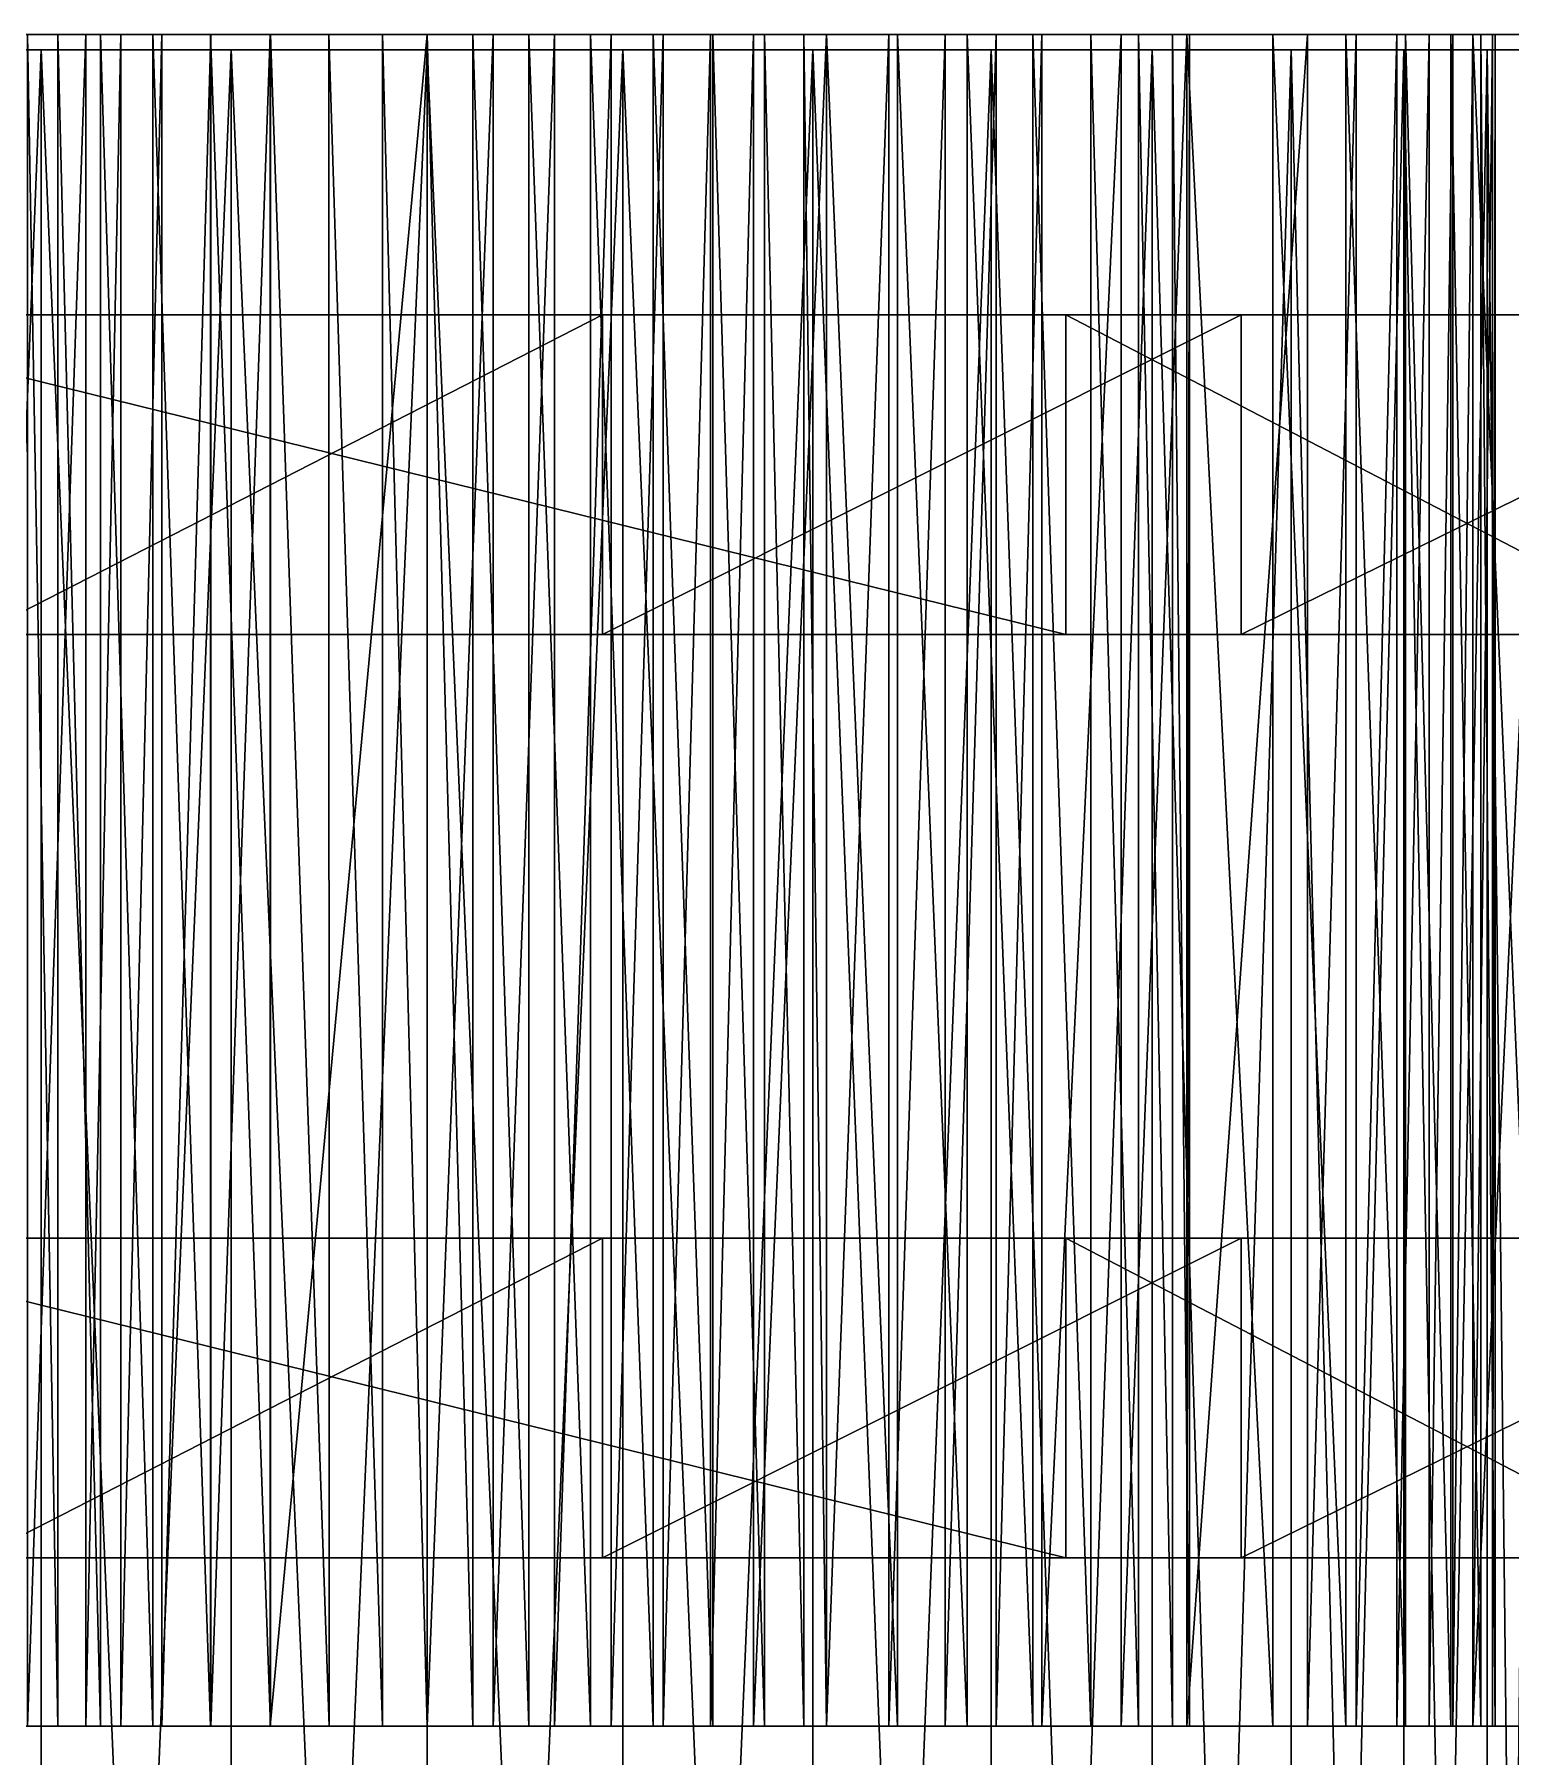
# Model space of a CAD drawing. Header units: metres. Extents: x -1.48 to 1.48, y -3.04 to 2.
# Drawn here: x -1.2044 to -0.8118, y 1.5181 to 1.9761 of the extents above; entities that cross this region are included whole.
import ezdxf

# ---------------------------------------------------------------- set-up
doc = ezdxf.new("R2010")
doc.units = ezdxf.units.M

msp = doc.modelspace()

# ---------------------------------------------------------------- linework, layer by layer
at = {"layer": 'Cylinder 3'}
for points in [[(-1.4, 1.972, -0.281), (-1.1, 1.972, -0.281), (-1.39544, 1.972, -0.22891)], [(-1.4, 1.972, -0.281), (-1.1, 1.972, -0.281), (-1.1, 1.972, -0.281)], [(-1.39544, 1.972, -0.33309), (-1.1, 1.972, -0.281), (-1.4, 1.972, -0.281)], [(-1.39544, 1.972, -0.22891), (-1.1, 1.972, -0.281), (-1.38191, 1.972, -0.17839)], [(-1.39544, 1.972, -0.22891), (-1.1, 1.972, -0.281), (-1.1, 1.972, -0.281)], [(-1.39544, 1.972, -0.33309), (-1.1, 1.972, -0.281), (-1.1, 1.972, -0.281)], [(-1.38191, 1.972, -0.38361), (-1.1, 1.972, -0.281), (-1.39544, 1.972, -0.33309)], [(-1.38191, 1.972, -0.17839), (-1.1, 1.972, -0.281), (-1.35981, 1.972, -0.131)], [(-1.38191, 1.972, -0.17839), (-1.1, 1.972, -0.281), (-1.1, 1.972, -0.281)], [(-1.38191, 1.972, -0.38361), (-1.1, 1.972, -0.281), (-1.1, 1.972, -0.281)], [(-1.35981, 1.972, -0.431), (-1.1, 1.972, -0.281), (-1.38191, 1.972, -0.38361)], [(-1.35981, 1.972, -0.131), (-1.1, 1.972, -0.281), (-1.32981, 1.972, -0.08816)], [(-1.35981, 1.972, -0.131), (-1.1, 1.972, -0.281), (-1.1, 1.972, -0.281)], [(-1.35981, 1.972, -0.431), (-1.1, 1.972, -0.281), (-1.1, 1.972, -0.281)], [(-1.32981, 1.972, -0.47384), (-1.1, 1.972, -0.281), (-1.35981, 1.972, -0.431)], [(-1.32981, 1.972, -0.08816), (-1.1, 1.972, -0.281), (-1.29284, 1.972, -0.05119)], [(-1.32981, 1.972, -0.08816), (-1.1, 1.972, -0.281), (-1.1, 1.972, -0.281)], [(-1.32981, 1.972, -0.47384), (-1.1, 1.972, -0.281), (-1.1, 1.972, -0.281)], [(-1.29284, 1.972, -0.51081), (-1.1, 1.972, -0.281), (-1.32981, 1.972, -0.47384)], [(-1.29284, 1.972, -0.05119), (-1.1, 1.972, -0.281), (-1.25, 1.972, -0.02119)], [(-1.29284, 1.972, -0.05119), (-1.1, 1.972, -0.281), (-1.1, 1.972, -0.281)], [(-1.29284, 1.972, -0.51081), (-1.1, 1.972, -0.281), (-1.1, 1.972, -0.281)], [(-1.25, 1.972, -0.54081), (-1.1, 1.972, -0.281), (-1.29284, 1.972, -0.51081)], [(-1.25, 0.772, -0.02119), (-1.20261, 1.972, 0.00091), (-1.20261, 0.772, 0.00091)], [(-1.25, 0.772, -0.02119), (-1.25, 1.972, -0.02119), (-1.20261, 1.972, 0.00091)], [(-1.25, 1.972, -0.02119), (-1.20261, 1.972, 0.00091), (-1.20261, 1.972, 0.00091)], [(-1.25, 1.972, -0.02119), (-1.25, 1.972, -0.02119), (-1.20261, 1.972, 0.00091)], [(-1.25, 1.972, -0.02119), (-1.1, 1.972, -0.281), (-1.20261, 1.972, 0.00091)], [(-1.25, 1.972, -0.02119), (-1.1, 1.972, -0.281), (-1.1, 1.972, -0.281)], [(-1.25, 1.972, -0.54081), (-1.1, 1.972, -0.281), (-1.1, 1.972, -0.281)], [(-1.20261, 0.772, -0.56291), (-1.25, 1.972, -0.54081), (-1.25, 0.772, -0.54081)], [(-1.20261, 0.772, -0.56291), (-1.20261, 1.972, -0.56291), (-1.25, 1.972, -0.54081)], [(-1.20261, 1.972, -0.56291), (-1.25, 1.972, -0.54081), (-1.25, 1.972, -0.54081)], [(-1.20261, 1.972, -0.56291), (-1.20261, 1.972, -0.56291), (-1.25, 1.972, -0.54081)], [(-1.20261, 1.972, -0.56291), (-1.1, 1.972, -0.281), (-1.25, 1.972, -0.54081)], [(-1.20261, 0.772, 0.00091), (-1.1521, 1.972, 0.01444), (-1.15209, 0.772, 0.01444)], [(-1.20261, 0.772, 0.00091), (-1.20261, 1.972, 0.00091), (-1.1521, 1.972, 0.01444)], [(-1.20261, 1.972, 0.00091), (-1.1521, 1.972, 0.01444), (-1.1521, 1.972, 0.01444)], [(-1.20261, 1.972, 0.00091), (-1.20261, 1.972, 0.00091), (-1.1521, 1.972, 0.01444)], [(-1.20261, 1.972, 0.00091), (-1.1, 1.972, -0.281), (-1.1521, 1.972, 0.01444)], [(-1.20261, 1.972, 0.00091), (-1.1, 1.972, -0.281), (-1.1, 1.972, -0.281)], [(-1.20261, 1.972, -0.56291), (-1.1, 1.972, -0.281), (-1.1, 1.972, -0.281)], [(-1.15209, 0.772, -0.57644), (-1.20261, 1.972, -0.56291), (-1.20261, 0.772, -0.56291)], [(-1.15209, 0.772, -0.57644), (-1.1521, 1.972, -0.57644), (-1.20261, 1.972, -0.56291)], [(-1.1521, 1.972, -0.57644), (-1.20261, 1.972, -0.56291), (-1.20261, 1.972, -0.56291)], [(-1.1521, 1.972, -0.57644), (-1.1521, 1.972, -0.57644), (-1.20261, 1.972, -0.56291)], [(-1.1521, 1.972, -0.57644), (-1.1, 1.972, -0.281), (-1.20261, 1.972, -0.56291)], [(-1.15209, 0.772, 0.01444), (-1.1521, 1.972, 0.01444), (-1.1, 1.972, 0.019)], [(-1.1521, 1.972, 0.01444), (-1.1, 1.972, 0.019), (-1.1, 1.972, 0.019)], [(-1.1521, 1.972, 0.01444), (-1.1521, 1.972, 0.01444), (-1.1, 1.972, 0.019)], [(-1.1521, 1.972, 0.01444), (-1.1, 1.972, -0.281), (-1.1, 1.972, 0.019)], [(-1.1521, 1.972, 0.01444), (-1.1, 1.972, -0.281), (-1.1, 1.972, -0.281)], [(-1.1521, 1.972, -0.57644), (-1.1, 1.972, -0.281), (-1.1, 1.972, -0.281)], [(-1.1, 0.772, -0.581), (-1.1521, 1.972, -0.57644), (-1.15209, 0.772, -0.57644)], [(-1.1, 0.772, -0.581), (-1.1, 1.972, -0.581), (-1.1521, 1.972, -0.57644)], [(-1.1, 1.972, -0.581), (-1.1521, 1.972, -0.57644), (-1.1521, 1.972, -0.57644)], [(-1.1, 1.972, -0.581), (-1.1, 1.972, -0.581), (-1.1521, 1.972, -0.57644)], [(-1.1, 1.972, -0.581), (-1.1, 1.972, -0.281), (-1.1521, 1.972, -0.57644)], [(-1.15209, 0.772, 0.01444), (-1.1, 1.972, 0.019), (-1.1, 0.772, 0.019)], [(-1.1, 1.972, -0.581), (-1.1, 1.972, -0.281), (-1.1, 1.972, -0.281)], [(-1.04791, 0.772, -0.57644), (-1.1, 1.972, -0.581), (-1.1, 0.772, -0.581)], [(-1.04791, 0.772, -0.57644), (-1.04791, 1.972, -0.57644), (-1.1, 1.972, -0.581)], [(-1.04791, 1.972, -0.57644), (-1.1, 1.972, -0.581), (-1.1, 1.972, -0.581)], [(-1.04791, 1.972, -0.57644), (-1.04791, 1.972, -0.57644), (-1.1, 1.972, -0.581)], [(-1.04791, 1.972, -0.57644), (-1.1, 1.972, -0.281), (-1.1, 1.972, -0.581)], [(-1.04791, 1.972, -0.57644), (-1.1, 1.972, -0.281), (-1.1, 1.972, -0.281)], [(-0.9974, 1.972, -0.56291), (-1.1, 1.972, -0.281), (-1.04791, 1.972, -0.57644)], [(-0.9974, 1.972, -0.56291), (-1.1, 1.972, -0.281), (-1.1, 1.972, -0.281)], [(-0.95, 1.972, -0.54081), (-1.1, 1.972, -0.281), (-0.9974, 1.972, -0.56291)], [(-0.95, 1.972, -0.54081), (-1.1, 1.972, -0.281), (-1.1, 1.972, -0.281)], [(-0.90716, 1.972, -0.51081), (-1.1, 1.972, -0.281), (-0.95, 1.972, -0.54081)], [(-0.90716, 1.972, -0.51081), (-1.1, 1.972, -0.281), (-1.1, 1.972, -0.281)], [(-0.87019, 1.972, -0.47384), (-1.1, 1.972, -0.281), (-0.90716, 1.972, -0.51081)], [(-0.87019, 1.972, -0.47384), (-1.1, 1.972, -0.281), (-1.1, 1.972, -0.281)], [(-0.84019, 1.972, -0.431), (-1.1, 1.972, -0.281), (-0.87019, 1.972, -0.47384)], [(-0.84019, 1.972, -0.431), (-1.1, 1.972, -0.281), (-1.1, 1.972, -0.281)], [(-0.81809, 1.972, -0.38361), (-1.1, 1.972, -0.281), (-0.84019, 1.972, -0.431)], [(-0.81809, 1.972, -0.38361), (-1.1, 1.972, -0.281), (-1.1, 1.972, -0.281)], [(-0.80456, 1.972, -0.33309), (-1.1, 1.972, -0.281), (-0.81809, 1.972, -0.38361)], [(-0.80456, 1.972, -0.33309), (-1.1, 1.972, -0.281), (-1.1, 1.972, -0.281)], [(-0.8, 1.972, -0.281), (-1.1, 1.972, -0.281), (-0.80456, 1.972, -0.33309)], [(-0.8, 1.972, -0.281), (-1.1, 1.972, -0.281), (-1.1, 1.972, -0.281)], [(-0.80456, 1.972, -0.22891), (-1.1, 1.972, -0.281), (-0.8, 1.972, -0.281)], [(-0.80456, 1.972, -0.22891), (-1.1, 1.972, -0.281), (-1.1, 1.972, -0.281)], [(-0.81809, 1.972, -0.17839), (-1.1, 1.972, -0.281), (-0.80456, 1.972, -0.22891)], [(-0.81809, 1.972, -0.17839), (-1.1, 1.972, -0.281), (-1.1, 1.972, -0.281)], [(-0.84019, 1.972, -0.131), (-1.1, 1.972, -0.281), (-0.81809, 1.972, -0.17839)], [(-0.84019, 1.972, -0.131), (-1.1, 1.972, -0.281), (-1.1, 1.972, -0.281)], [(-0.87019, 1.972, -0.08816), (-1.1, 1.972, -0.281), (-0.84019, 1.972, -0.131)], [(-0.87019, 1.972, -0.08816), (-1.1, 1.972, -0.281), (-1.1, 1.972, -0.281)], [(-0.90717, 1.972, -0.05119), (-1.1, 1.972, -0.281), (-0.87019, 1.972, -0.08816)], [(-0.90717, 1.972, -0.05119), (-1.1, 1.972, -0.281), (-1.1, 1.972, -0.281)], [(-0.95, 1.972, -0.02119), (-1.1, 1.972, -0.281), (-0.90717, 1.972, -0.05119)], [(-0.95, 1.972, -0.02119), (-1.1, 1.972, -0.281), (-1.1, 1.972, -0.281)], [(-0.9974, 1.972, 0.00091), (-1.1, 1.972, -0.281), (-0.95, 1.972, -0.02119)], [(-0.9974, 1.972, 0.00091), (-1.1, 1.972, -0.281), (-1.1, 1.972, -0.281)], [(-1.04791, 1.972, 0.01444), (-1.1, 1.972, -0.281), (-0.9974, 1.972, 0.00091)], [(-1.04791, 1.972, 0.01444), (-1.1, 1.972, -0.281), (-1.1, 1.972, -0.281)], [(-1.1, 0.772, 0.019), (-1.04791, 1.972, 0.01444), (-1.04791, 0.772, 0.01444)], [(-1.1, 0.772, 0.019), (-1.1, 1.972, 0.019), (-1.04791, 1.972, 0.01444)], [(-1.1, 1.972, 0.019), (-1.04791, 1.972, 0.01444), (-1.04791, 1.972, 0.01444)], [(-1.1, 1.972, 0.019), (-1.1, 1.972, 0.019), (-1.04791, 1.972, 0.01444)], [(-1.1, 1.972, 0.019), (-1.1, 1.972, -0.281), (-1.04791, 1.972, 0.01444)], [(-1.1, 1.972, 0.019), (-1.1, 1.972, -0.281), (-1.1, 1.972, -0.281)], [(-0.99739, 0.772, -0.56291), (-1.04791, 1.972, -0.57644), (-1.04791, 0.772, -0.57644)], [(-0.99739, 0.772, -0.56291), (-0.9974, 1.972, -0.56291), (-1.04791, 1.972, -0.57644)], [(-0.9974, 1.972, -0.56291), (-1.04791, 1.972, -0.57644), (-1.04791, 1.972, -0.57644)], [(-0.9974, 1.972, -0.56291), (-0.9974, 1.972, -0.56291), (-1.04791, 1.972, -0.57644)], [(-1.04791, 0.772, 0.01444), (-0.9974, 1.972, 0.00091), (-0.99739, 0.772, 0.00091)], [(-1.04791, 0.772, 0.01444), (-1.04791, 1.972, 0.01444), (-0.9974, 1.972, 0.00091)], [(-1.04791, 1.972, 0.01444), (-0.9974, 1.972, 0.00091), (-0.9974, 1.972, 0.00091)], [(-1.04791, 1.972, 0.01444), (-1.04791, 1.972, 0.01444), (-0.9974, 1.972, 0.00091)], [(-0.95, 0.772, -0.54081), (-0.9974, 1.972, -0.56291), (-0.99739, 0.772, -0.56291)], [(-0.95, 0.772, -0.54081), (-0.95, 1.972, -0.54081), (-0.9974, 1.972, -0.56291)], [(-0.95, 1.972, -0.54081), (-0.9974, 1.972, -0.56291), (-0.9974, 1.972, -0.56291)], [(-0.95, 1.972, -0.54081), (-0.95, 1.972, -0.54081), (-0.9974, 1.972, -0.56291)], [(-0.99739, 0.772, 0.00091), (-0.9974, 1.972, 0.00091), (-0.95, 1.972, -0.02119)], [(-0.9974, 1.972, 0.00091), (-0.95, 1.972, -0.02119), (-0.95, 1.972, -0.02119)], [(-0.9974, 1.972, 0.00091), (-0.9974, 1.972, 0.00091), (-0.95, 1.972, -0.02119)], [(-0.99739, 0.772, 0.00091), (-0.95, 1.972, -0.02119), (-0.95, 0.772, -0.02119)], [(-0.90716, 0.772, -0.51081), (-0.95, 1.972, -0.54081), (-0.95, 0.772, -0.54081)], [(-0.90716, 0.772, -0.51081), (-0.90716, 1.972, -0.51081), (-0.95, 1.972, -0.54081)], [(-0.90716, 1.972, -0.51081), (-0.95, 1.972, -0.54081), (-0.95, 1.972, -0.54081)], [(-0.90716, 1.972, -0.51081), (-0.90716, 1.972, -0.51081), (-0.95, 1.972, -0.54081)], [(-0.95, 0.772, -0.02119), (-0.90717, 1.972, -0.05119), (-0.90716, 0.772, -0.05119)], [(-0.95, 0.772, -0.02119), (-0.95, 1.972, -0.02119), (-0.90717, 1.972, -0.05119)], [(-0.95, 1.972, -0.02119), (-0.90717, 1.972, -0.05119), (-0.90717, 1.972, -0.05119)], [(-0.95, 1.972, -0.02119), (-0.95, 1.972, -0.02119), (-0.90717, 1.972, -0.05119)], [(-0.90716, 0.772, -0.05119), (-0.90717, 1.972, -0.05119), (-0.87019, 1.972, -0.08816)], [(-0.90717, 1.972, -0.05119), (-0.87019, 1.972, -0.08816), (-0.87019, 1.972, -0.08816)], [(-0.90717, 1.972, -0.05119), (-0.90717, 1.972, -0.05119), (-0.87019, 1.972, -0.08816)], [(-0.87019, 0.772, -0.47384), (-0.90716, 1.972, -0.51081), (-0.90716, 0.772, -0.51081)], [(-0.87019, 0.772, -0.47384), (-0.87019, 1.972, -0.47384), (-0.90716, 1.972, -0.51081)], [(-0.87019, 1.972, -0.47384), (-0.90716, 1.972, -0.51081), (-0.90716, 1.972, -0.51081)], [(-0.87019, 1.972, -0.47384), (-0.87019, 1.972, -0.47384), (-0.90716, 1.972, -0.51081)], [(-0.90716, 0.772, -0.05119), (-0.87019, 1.972, -0.08816), (-0.87019, 0.772, -0.08816)], [(-0.84019, 0.772, -0.431), (-0.87019, 1.972, -0.47384), (-0.87019, 0.772, -0.47384)], [(-0.84019, 0.772, -0.431), (-0.84019, 1.972, -0.431), (-0.87019, 1.972, -0.47384)], [(-0.84019, 1.972, -0.431), (-0.87019, 1.972, -0.47384), (-0.87019, 1.972, -0.47384)], [(-0.84019, 1.972, -0.431), (-0.84019, 1.972, -0.431), (-0.87019, 1.972, -0.47384)], [(-0.87019, 0.772, -0.08816), (-0.84019, 1.972, -0.131), (-0.84019, 0.772, -0.131)], [(-0.87019, 0.772, -0.08816), (-0.87019, 1.972, -0.08816), (-0.84019, 1.972, -0.131)], [(-0.87019, 1.972, -0.08816), (-0.84019, 1.972, -0.131), (-0.84019, 1.972, -0.131)], [(-0.87019, 1.972, -0.08816), (-0.87019, 1.972, -0.08816), (-0.84019, 1.972, -0.131)], [(-0.81809, 0.772, -0.38361), (-0.84019, 1.972, -0.431), (-0.84019, 0.772, -0.431)], [(-0.81809, 0.772, -0.38361), (-0.81809, 1.972, -0.38361), (-0.84019, 1.972, -0.431)], [(-0.81809, 1.972, -0.38361), (-0.84019, 1.972, -0.431), (-0.84019, 1.972, -0.431)], [(-0.81809, 1.972, -0.38361), (-0.81809, 1.972, -0.38361), (-0.84019, 1.972, -0.431)], [(-0.84019, 0.772, -0.131), (-0.81809, 1.972, -0.17839), (-0.81809, 0.772, -0.17839)], [(-0.84019, 0.772, -0.131), (-0.84019, 1.972, -0.131), (-0.81809, 1.972, -0.17839)], [(-0.84019, 1.972, -0.131), (-0.81809, 1.972, -0.17839), (-0.81809, 1.972, -0.17839)], [(-0.84019, 1.972, -0.131), (-0.84019, 1.972, -0.131), (-0.81809, 1.972, -0.17839)], [(-0.80456, 0.772, -0.33309), (-0.81809, 1.972, -0.38361), (-0.81809, 0.772, -0.38361)], [(-0.80456, 0.772, -0.33309), (-0.80456, 1.972, -0.33309), (-0.81809, 1.972, -0.38361)], [(-0.80456, 1.972, -0.33309), (-0.81809, 1.972, -0.38361), (-0.81809, 1.972, -0.38361)], [(-0.80456, 1.972, -0.33309), (-0.80456, 1.972, -0.33309), (-0.81809, 1.972, -0.38361)], [(-0.81809, 0.772, -0.17839), (-0.80456, 1.972, -0.22891), (-0.80456, 0.772, -0.22891)], [(-0.81809, 0.772, -0.17839), (-0.81809, 1.972, -0.17839), (-0.80456, 1.972, -0.22891)], [(-0.81809, 1.972, -0.17839), (-0.80456, 1.972, -0.22891), (-0.80456, 1.972, -0.22891)], [(-0.81809, 1.972, -0.17839), (-0.81809, 1.972, -0.17839), (-0.80456, 1.972, -0.22891)]]:
    msp.add_3dface(points, dxfattribs=at)
at = {"layer": 'Prism 11'}
for points in [[(-0.99378, 1.97614, -0.60793), (-0.99378, 1.97614, 0.04593), (-1.42693, 1.97614, -0.17478)], [(-1.20623, 1.97614, -0.60793), (-0.99378, 1.97614, -0.60793), (-1.42693, 1.97614, -0.17478)], [(-0.99378, 1.97614, 0.04593), (-1.20623, 1.97614, 0.04593), (-1.42693, 1.97614, -0.17478)], [(-1.20623, 1.52614, 0.04593), (-1.19071, 1.97614, 0.07958), (-1.19071, 1.52614, 0.07958)], [(-1.20623, 1.52614, 0.04593), (-1.20623, 1.97614, 0.04593), (-1.19071, 1.97614, 0.07958)], [(-1.19822, 1.52614, -0.62402), (-1.20623, 1.97614, -0.60793), (-1.20623, 1.52614, -0.60793)], [(-1.19822, 1.52614, -0.62402), (-1.19822, 1.97614, -0.62402), (-1.20623, 1.97614, -0.60793)], [(-1.1, 1.97614, -0.62475), (-0.99378, 1.97614, -0.60793), (-1.20623, 1.97614, -0.60793)], [(-1.20623, 1.97614, -0.60793), (-1.14161, 1.97614, -0.64889), (-1.1, 1.97614, -0.62475)], [(-1.15755, 1.97614, -0.64869), (-1.14161, 1.97614, -0.64889), (-1.20623, 1.97614, -0.60793)], [(-1.20623, 1.97614, -0.60793), (-1.17293, 1.97614, -0.64445), (-1.15755, 1.97614, -0.64869)], [(-1.20623, 1.97614, -0.60793), (-1.19822, 1.97614, -0.62402), (-1.17293, 1.97614, -0.64445)], [(-1.1417, 1.97614, 0.0913), (-1.20623, 1.97614, 0.04593), (-1.1, 1.97614, 0.06275)], [(-1.19071, 1.97614, 0.07958), (-1.20623, 1.97614, 0.04593), (-1.1417, 1.97614, 0.0913)], [(-1.20623, 1.97614, 0.04593), (-0.99378, 1.97614, 0.04593), (-1.1, 1.97614, 0.06275)], [(-1.18681, 1.52614, -0.63621), (-1.19822, 1.97614, -0.62402), (-1.19822, 1.52614, -0.62402)], [(-1.18681, 1.52614, -0.63621), (-1.18681, 1.97614, -0.63621), (-1.19822, 1.97614, -0.62402)], [(-1.19822, 1.97614, -0.62402), (-1.18681, 1.97614, -0.63621), (-1.17293, 1.97614, -0.64445)], [(-1.19071, 1.52614, 0.07958), (-1.18148, 1.97614, 0.09008), (-1.18148, 1.52614, 0.09008)], [(-1.19071, 1.52614, 0.07958), (-1.19071, 1.97614, 0.07958), (-1.18148, 1.97614, 0.09008)], [(-1.1417, 1.97614, 0.0913), (-1.15748, 1.97614, 0.09635), (-1.19071, 1.97614, 0.07958)], [(-1.15748, 1.97614, 0.09635), (-1.18148, 1.97614, 0.09008), (-1.19071, 1.97614, 0.07958)], [(-1.17293, 1.52614, -0.64445), (-1.18681, 1.97614, -0.63621), (-1.18681, 1.52614, -0.63621)], [(-1.17293, 1.52614, -0.64445), (-1.17293, 1.97614, -0.64445), (-1.18681, 1.97614, -0.63621)], [(-1.18148, 1.52614, 0.09008), (-1.17057, 1.97614, 0.0958), (-1.17057, 1.52614, 0.0958)], [(-1.18148, 1.52614, 0.09008), (-1.18148, 1.97614, 0.09008), (-1.17057, 1.97614, 0.0958)], [(-1.15748, 1.97614, 0.09635), (-1.17057, 1.97614, 0.0958), (-1.18148, 1.97614, 0.09008)], [(-1.15755, 1.52614, -0.64869), (-1.17293, 1.97614, -0.64445), (-1.17293, 1.52614, -0.64445)], [(-1.15755, 1.52614, -0.64869), (-1.15755, 1.97614, -0.64869), (-1.17293, 1.97614, -0.64445)], [(-1.17057, 1.52614, 0.0958), (-1.15748, 1.97614, 0.09635), (-1.15748, 1.52614, 0.09635)], [(-1.17057, 1.52614, 0.0958), (-1.17057, 1.97614, 0.0958), (-1.15748, 1.97614, 0.09635)], [(-1.14161, 1.52614, -0.64889), (-1.15755, 1.97614, -0.64869), (-1.15755, 1.52614, -0.64869)], [(-1.14161, 1.52614, -0.64889), (-1.14161, 1.97614, -0.64889), (-1.15755, 1.97614, -0.64869)], [(-1.15748, 1.52614, 0.09635), (-1.1417, 1.97614, 0.0913), (-1.1417, 1.52614, 0.0913)], [(-1.15748, 1.52614, 0.09635), (-1.15748, 1.97614, 0.09635), (-1.1417, 1.97614, 0.0913)], [(-1.1417, 1.52614, 0.0913), (-1.1, 1.97614, 0.06275), (-1.1, 1.52614, 0.06275)], [(-1.1417, 1.52614, 0.0913), (-1.1417, 1.97614, 0.0913), (-1.1, 1.97614, 0.06275)], [(-1.12607, 1.52614, -0.64499), (-1.14161, 1.97614, -0.64889), (-1.14161, 1.52614, -0.64889)], [(-1.12607, 1.52614, -0.64499), (-1.12608, 1.97614, -0.64499), (-1.14161, 1.97614, -0.64889)], [(-1.1, 1.97614, -0.62475), (-1.14161, 1.97614, -0.64889), (-1.12608, 1.97614, -0.64499)], [(-1.11189, 1.52614, -0.63696), (-1.12608, 1.97614, -0.64499), (-1.12607, 1.52614, -0.64499)], [(-1.11189, 1.52614, -0.63696), (-1.11189, 1.97614, -0.63696), (-1.12608, 1.97614, -0.64499)], [(-1.1, 1.97614, -0.62475), (-1.12608, 1.97614, -0.64499), (-1.11189, 1.97614, -0.63696)], [(-1.1, 1.52614, -0.62475), (-1.11189, 1.97614, -0.63696), (-1.11189, 1.52614, -0.63696)], [(-1.1, 1.52614, -0.62475), (-1.1, 1.97614, -0.62475), (-1.11189, 1.97614, -0.63696)], [(-1.08783, 1.52614, -0.63953), (-1.1, 1.97614, -0.62475), (-1.1, 1.52614, -0.62475)], [(-1.08783, 1.52614, -0.63953), (-1.08783, 1.97614, -0.63953), (-1.1, 1.97614, -0.62475)], [(-1.1, 1.52614, 0.06275), (-1.08242, 1.97614, 0.07981), (-1.08242, 1.52614, 0.07981)], [(-1.1, 1.52614, 0.06275), (-1.1, 1.97614, 0.06275), (-1.08242, 1.97614, 0.07981)], [(-1.1, 1.97614, -0.62475), (-1.05656, 1.97614, -0.65072), (-1.03985, 1.97614, -0.64869)], [(-1.05656, 1.97614, -0.65072), (-1.1, 1.97614, -0.62475), (-1.08783, 1.97614, -0.63953)], [(-1.02402, 1.97614, -0.64261), (-1.1, 1.97614, -0.62475), (-1.03985, 1.97614, -0.64869)], [(-0.99378, 1.97614, -0.60793), (-1.1, 1.97614, -0.62475), (-1.02402, 1.97614, -0.64261)], [(-1.08242, 1.97614, 0.07981), (-1.1, 1.97614, 0.06275), (-1.0132, 1.97614, 0.07518)], [(-1.0132, 1.97614, 0.07518), (-1.1, 1.97614, 0.06275), (-0.99378, 1.97614, 0.04593)], [(-1.07295, 1.52614, -0.64792), (-1.08783, 1.97614, -0.63953), (-1.08783, 1.52614, -0.63953)], [(-1.07295, 1.52614, -0.64792), (-1.07295, 1.97614, -0.64792), (-1.08783, 1.97614, -0.63953)], [(-1.07295, 1.97614, -0.64792), (-1.05656, 1.97614, -0.65072), (-1.08783, 1.97614, -0.63953)], [(-1.08242, 1.52614, 0.07981), (-1.06611, 1.97614, 0.08983), (-1.06611, 1.52614, 0.08983)], [(-1.08242, 1.52614, 0.07981), (-1.08242, 1.97614, 0.07981), (-1.06611, 1.97614, 0.08983)], [(-1.08242, 1.97614, 0.07981), (-1.0132, 1.97614, 0.07518), (-1.06611, 1.97614, 0.08983)], [(-1.05656, 1.52614, -0.65072), (-1.07295, 1.97614, -0.64792), (-1.07295, 1.52614, -0.64792)], [(-1.05656, 1.52614, -0.65072), (-1.05656, 1.97614, -0.65072), (-1.07295, 1.97614, -0.64792)], [(-1.06611, 1.52614, 0.08983), (-1.05106, 1.97614, 0.0936), (-1.05106, 1.52614, 0.0936)], [(-1.06611, 1.52614, 0.08983), (-1.06611, 1.97614, 0.08983), (-1.05106, 1.97614, 0.0936)], [(-1.02463, 1.97614, 0.0855), (-1.06611, 1.97614, 0.08983), (-1.0132, 1.97614, 0.07518)], [(-1.05106, 1.97614, 0.0936), (-1.06611, 1.97614, 0.08983), (-1.03724, 1.97614, 0.0919)], [(-1.02463, 1.97614, 0.0855), (-1.03724, 1.97614, 0.0919), (-1.06611, 1.97614, 0.08983)], [(-1.03985, 1.52614, -0.64869), (-1.05656, 1.97614, -0.65072), (-1.05656, 1.52614, -0.65072)], [(-1.03985, 1.52614, -0.64869), (-1.03985, 1.97614, -0.64869), (-1.05656, 1.97614, -0.65072)], [(-1.05106, 1.52614, 0.0936), (-1.03724, 1.97614, 0.0919), (-1.03724, 1.52614, 0.0919)], [(-1.05106, 1.52614, 0.0936), (-1.05106, 1.97614, 0.0936), (-1.03724, 1.97614, 0.0919)], [(-1.02402, 1.52614, -0.64261), (-1.03985, 1.97614, -0.64869), (-1.03985, 1.52614, -0.64869)], [(-1.02402, 1.52614, -0.64261), (-1.02402, 1.97614, -0.64261), (-1.03985, 1.97614, -0.64869)], [(-1.03724, 1.52614, 0.0919), (-1.02463, 1.97614, 0.0855), (-1.02463, 1.52614, 0.0855)], [(-1.03724, 1.52614, 0.0919), (-1.03724, 1.97614, 0.0919), (-1.02463, 1.97614, 0.0855)], [(-1.02463, 1.52614, 0.0855), (-1.0132, 1.97614, 0.07518), (-1.0132, 1.52614, 0.07518)], [(-1.02463, 1.52614, 0.0855), (-1.02463, 1.97614, 0.0855), (-1.0132, 1.97614, 0.07518)], [(-1.01027, 1.52614, -0.63328), (-1.02402, 1.97614, -0.64261), (-1.02402, 1.52614, -0.64261)], [(-1.01027, 1.52614, -0.63328), (-1.01027, 1.97614, -0.63328), (-1.02402, 1.97614, -0.64261)], [(-1.02402, 1.97614, -0.64261), (-1.01027, 1.97614, -0.63328), (-0.99378, 1.97614, -0.60793)], [(-1.0132, 1.52614, 0.07518), (-0.99378, 1.97614, 0.04593), (-0.99378, 1.52614, 0.04593)], [(-1.0132, 1.52614, 0.07518), (-1.0132, 1.97614, 0.07518), (-0.99378, 1.97614, 0.04593)], [(-0.99979, 1.52614, -0.62145), (-1.01027, 1.97614, -0.63328), (-1.01027, 1.52614, -0.63328)], [(-0.99979, 1.52614, -0.62145), (-0.99979, 1.97614, -0.62145), (-1.01027, 1.97614, -0.63328)], [(-1.01027, 1.97614, -0.63328), (-0.99979, 1.97614, -0.62145), (-0.99378, 1.97614, -0.60793)], [(-0.99378, 1.52614, -0.60793), (-0.99979, 1.97614, -0.62145), (-0.99979, 1.52614, -0.62145)], [(-0.99378, 1.52614, -0.60793), (-0.99378, 1.97614, -0.60793), (-0.99979, 1.97614, -0.62145)], [(-0.9749, 1.52614, -0.61634), (-0.99378, 1.97614, -0.60793), (-0.99378, 1.52614, -0.60793)], [(-0.9749, 1.52614, -0.61634), (-0.9749, 1.97614, -0.61634), (-0.99378, 1.97614, -0.60793)], [(-0.99378, 1.52614, 0.04593), (-0.97717, 1.97614, 0.05705), (-0.97717, 1.52614, 0.05705)], [(-0.99378, 1.52614, 0.04593), (-0.99378, 1.97614, 0.04593), (-0.97717, 1.97614, 0.05705)], [(-0.89795, 1.97614, -0.5591), (-0.99378, 1.97614, -0.60793), (-0.9749, 1.97614, -0.61634)], [(-0.75625, 1.97614, -0.281), (-0.99378, 1.97614, -0.60793), (-0.77308, 1.97614, -0.38722)], [(-0.99378, 1.97614, -0.60793), (-0.89795, 1.97614, -0.5591), (-0.77308, 1.97614, -0.38722)], [(-0.99378, 1.97614, 0.04593), (-0.75625, 1.97614, -0.281), (-0.77308, 1.97614, -0.17478)], [(-0.99378, 1.97614, 0.04593), (-0.89795, 1.97614, -0.0029), (-0.91544, 1.97614, 0.03479)], [(-0.97717, 1.97614, 0.05705), (-0.99378, 1.97614, 0.04593), (-0.91544, 1.97614, 0.03479)], [(-0.77308, 1.97614, -0.17478), (-0.89795, 1.97614, -0.0029), (-0.99378, 1.97614, 0.04593)], [(-0.75625, 1.97614, -0.281), (-0.99378, 1.97614, 0.04593), (-0.99378, 1.97614, -0.60793)], [(-0.97717, 1.52614, 0.05705), (-0.96219, 1.97614, 0.06244), (-0.96219, 1.52614, 0.06244)], [(-0.97717, 1.52614, 0.05705), (-0.97717, 1.97614, 0.05705), (-0.96219, 1.97614, 0.06244)], [(-0.96219, 1.97614, 0.06244), (-0.97717, 1.97614, 0.05705), (-0.93647, 1.97614, 0.05765)], [(-0.91544, 1.97614, 0.03479), (-0.93647, 1.97614, 0.05765), (-0.97717, 1.97614, 0.05705)], [(-0.95633, 1.52614, -0.61907), (-0.9749, 1.97614, -0.61634), (-0.9749, 1.52614, -0.61634)], [(-0.95633, 1.52614, -0.61907), (-0.95633, 1.97614, -0.61907), (-0.9749, 1.97614, -0.61634)], [(-0.9749, 1.97614, -0.61634), (-0.95633, 1.97614, -0.61907), (-0.89795, 1.97614, -0.5591)], [(-0.96219, 1.52614, 0.06244), (-0.94867, 1.97614, 0.0625), (-0.94867, 1.52614, 0.0625)], [(-0.96219, 1.52614, 0.06244), (-0.96219, 1.97614, 0.06244), (-0.94867, 1.97614, 0.0625)], [(-0.93647, 1.97614, 0.05765), (-0.94867, 1.97614, 0.0625), (-0.96219, 1.97614, 0.06244)], [(-0.9389, 1.52614, -0.61687), (-0.95633, 1.97614, -0.61907), (-0.95633, 1.52614, -0.61907)], [(-0.9389, 1.52614, -0.61687), (-0.9389, 1.97614, -0.61687), (-0.95633, 1.97614, -0.61907)], [(-0.95633, 1.97614, -0.61907), (-0.9389, 1.97614, -0.61687), (-0.89795, 1.97614, -0.5591)], [(-0.94867, 1.52614, 0.0625), (-0.93647, 1.97614, 0.05765), (-0.93647, 1.52614, 0.05765)], [(-0.94867, 1.52614, 0.0625), (-0.94867, 1.97614, 0.0625), (-0.93647, 1.97614, 0.05765)], [(-0.92345, 1.52614, -0.61053), (-0.9389, 1.97614, -0.61687), (-0.9389, 1.52614, -0.61687)], [(-0.92345, 1.52614, -0.61053), (-0.92345, 1.97614, -0.61053), (-0.9389, 1.97614, -0.61687)], [(-0.92345, 1.97614, -0.61053), (-0.89795, 1.97614, -0.5591), (-0.9389, 1.97614, -0.61687)], [(-0.93647, 1.52614, 0.05765), (-0.91544, 1.97614, 0.03479), (-0.91544, 1.52614, 0.03479)], [(-0.93647, 1.52614, 0.05765), (-0.93647, 1.97614, 0.05765), (-0.91544, 1.97614, 0.03479)], [(-0.91079, 1.52614, -0.60082), (-0.92345, 1.97614, -0.61053), (-0.92345, 1.52614, -0.61053)], [(-0.91079, 1.52614, -0.60082), (-0.91079, 1.97614, -0.60082), (-0.92345, 1.97614, -0.61053)], [(-0.89795, 1.97614, -0.5591), (-0.92345, 1.97614, -0.61053), (-0.91079, 1.97614, -0.60082)], [(-0.91544, 1.52614, 0.03479), (-0.89795, 1.97614, -0.0029), (-0.89795, 1.52614, -0.0029)], [(-0.91544, 1.52614, 0.03479), (-0.91544, 1.97614, 0.03479), (-0.89795, 1.97614, -0.0029)], [(-0.90177, 1.52614, -0.58849), (-0.91079, 1.97614, -0.60082), (-0.91079, 1.52614, -0.60082)], [(-0.90177, 1.52614, -0.58849), (-0.90177, 1.97614, -0.58849), (-0.91079, 1.97614, -0.60082)], [(-0.89795, 1.97614, -0.5591), (-0.91079, 1.97614, -0.60082), (-0.90177, 1.97614, -0.58849)], [(-0.89722, 1.52614, -0.57433), (-0.90177, 1.97614, -0.58849), (-0.90177, 1.52614, -0.58849)], [(-0.89722, 1.52614, -0.57433), (-0.89722, 1.97614, -0.57433), (-0.90177, 1.97614, -0.58849)], [(-0.89795, 1.97614, -0.5591), (-0.90177, 1.97614, -0.58849), (-0.89722, 1.97614, -0.57433)], [(-0.89795, 1.52614, -0.5591), (-0.89722, 1.97614, -0.57433), (-0.89722, 1.52614, -0.57433)], [(-0.89795, 1.52614, -0.5591), (-0.89795, 1.97614, -0.5591), (-0.89722, 1.97614, -0.57433)], [(-0.87509, 1.52614, -0.56212), (-0.89795, 1.97614, -0.5591), (-0.89795, 1.52614, -0.5591)], [(-0.87509, 1.52614, -0.56212), (-0.87509, 1.97614, -0.56212), (-0.89795, 1.97614, -0.5591)], [(-0.89795, 1.52614, -0.0029), (-0.86588, 1.97614, 0.00061), (-0.86588, 1.52614, 0.00061)], [(-0.89795, 1.52614, -0.0029), (-0.89795, 1.97614, -0.0029), (-0.86588, 1.97614, 0.00061)], [(-0.77308, 1.97614, -0.38722), (-0.89795, 1.97614, -0.5591), (-0.8219, 1.97614, -0.48305)], [(-0.8219, 1.97614, -0.48305), (-0.89795, 1.97614, -0.5591), (-0.87509, 1.97614, -0.56212)], [(-0.89795, 1.97614, -0.0029), (-0.8219, 1.97614, -0.07895), (-0.82718, 1.97614, -0.03223)], [(-0.89795, 1.97614, -0.0029), (-0.82718, 1.97614, -0.03223), (-0.86588, 1.97614, 0.00061)], [(-0.89795, 1.97614, -0.0029), (-0.77308, 1.97614, -0.17478), (-0.8219, 1.97614, -0.07895)], [(-0.85563, 1.52614, -0.55919), (-0.87509, 1.97614, -0.56212), (-0.87509, 1.52614, -0.56212)], [(-0.85563, 1.52614, -0.55919), (-0.85563, 1.97614, -0.55919), (-0.87509, 1.97614, -0.56212)], [(-0.8219, 1.97614, -0.48305), (-0.87509, 1.97614, -0.56212), (-0.85563, 1.97614, -0.55919)], [(-0.86588, 1.52614, 0.00061), (-0.8529, 1.97614, -0.00164), (-0.8529, 1.52614, -0.00164)], [(-0.86588, 1.52614, 0.00061), (-0.86588, 1.97614, 0.00061), (-0.8529, 1.97614, -0.00164)], [(-0.82718, 1.97614, -0.03223), (-0.83346, 1.97614, -0.01742), (-0.86588, 1.97614, 0.00061)], [(-0.8529, 1.97614, -0.00164), (-0.86588, 1.97614, 0.00061), (-0.83346, 1.97614, -0.01742)], [(-0.83978, 1.52614, -0.55151), (-0.85563, 1.97614, -0.55919), (-0.85563, 1.52614, -0.55919)], [(-0.83978, 1.52614, -0.55151), (-0.83978, 1.97614, -0.55151), (-0.85563, 1.97614, -0.55919)], [(-0.8219, 1.97614, -0.48305), (-0.85563, 1.97614, -0.55919), (-0.83978, 1.97614, -0.55151)], [(-0.8529, 1.52614, -0.00164), (-0.84207, 1.97614, -0.00744), (-0.84207, 1.52614, -0.00744)], [(-0.8529, 1.52614, -0.00164), (-0.8529, 1.97614, -0.00164), (-0.84207, 1.97614, -0.00744)], [(-0.83346, 1.97614, -0.01742), (-0.84207, 1.97614, -0.00744), (-0.8529, 1.97614, -0.00164)], [(-0.84207, 1.52614, -0.00744), (-0.83346, 1.97614, -0.01742), (-0.83346, 1.52614, -0.01742)], [(-0.84207, 1.52614, -0.00744), (-0.84207, 1.97614, -0.00744), (-0.83346, 1.97614, -0.01742)], [(-0.82774, 1.52614, -0.54024), (-0.83978, 1.97614, -0.55151), (-0.83978, 1.52614, -0.55151)], [(-0.82774, 1.52614, -0.54024), (-0.82774, 1.97614, -0.54024), (-0.83978, 1.97614, -0.55151)], [(-0.83978, 1.97614, -0.55151), (-0.82774, 1.97614, -0.54024), (-0.8219, 1.97614, -0.48305)], [(-0.83346, 1.52614, -0.01742), (-0.82718, 1.97614, -0.03223), (-0.82718, 1.52614, -0.03223)], [(-0.83346, 1.52614, -0.01742), (-0.83346, 1.97614, -0.01742), (-0.82718, 1.97614, -0.03223)], [(-0.81973, 1.52614, -0.52657), (-0.82774, 1.97614, -0.54024), (-0.82774, 1.52614, -0.54024)], [(-0.81973, 1.52614, -0.52657), (-0.81973, 1.97614, -0.52657), (-0.82774, 1.97614, -0.54024)], [(-0.8219, 1.97614, -0.48305), (-0.82774, 1.97614, -0.54024), (-0.81973, 1.97614, -0.52657)], [(-0.82718, 1.52614, -0.03223), (-0.8219, 1.97614, -0.07895), (-0.8219, 1.52614, -0.07895)], [(-0.82718, 1.52614, -0.03223), (-0.82718, 1.97614, -0.03223), (-0.8219, 1.97614, -0.07895)], [(-0.8219, 1.52614, -0.48305), (-0.8166, 1.97614, -0.4968), (-0.8166, 1.52614, -0.4968)], [(-0.8219, 1.52614, -0.48305), (-0.8219, 1.97614, -0.48305), (-0.8166, 1.97614, -0.4968)], [(-0.80269, 1.52614, -0.48079), (-0.8219, 1.97614, -0.48305), (-0.8219, 1.52614, -0.48305)], [(-0.80269, 1.52614, -0.48079), (-0.80269, 1.97614, -0.48079), (-0.8219, 1.97614, -0.48305)], [(-0.8219, 1.52614, -0.07895), (-0.80098, 1.97614, -0.08192), (-0.80098, 1.52614, -0.08192)], [(-0.8219, 1.52614, -0.07895), (-0.8219, 1.97614, -0.07895), (-0.80098, 1.97614, -0.08192)], [(-0.8219, 1.97614, -0.48305), (-0.81595, 1.97614, -0.5117), (-0.8166, 1.97614, -0.4968)], [(-0.81595, 1.97614, -0.5117), (-0.8219, 1.97614, -0.48305), (-0.81973, 1.97614, -0.52657)], [(-0.8219, 1.97614, -0.48305), (-0.80269, 1.97614, -0.48079), (-0.76409, 1.97614, -0.40568)], [(-0.76409, 1.97614, -0.40568), (-0.77308, 1.97614, -0.38722), (-0.8219, 1.97614, -0.48305)], [(-0.76193, 1.97614, -0.13635), (-0.80098, 1.97614, -0.08192), (-0.8219, 1.97614, -0.07895)], [(-0.77308, 1.97614, -0.17478), (-0.76193, 1.97614, -0.13635), (-0.8219, 1.97614, -0.07895)], [(-0.81595, 1.52614, -0.5117), (-0.81973, 1.97614, -0.52657), (-0.81973, 1.52614, -0.52657)], [(-0.81595, 1.52614, -0.5117), (-0.81595, 1.97614, -0.5117), (-0.81973, 1.97614, -0.52657)], [(-0.8166, 1.52614, -0.4968), (-0.81595, 1.97614, -0.5117), (-0.81595, 1.52614, -0.5117)], [(-0.8166, 1.52614, -0.4968), (-0.8166, 1.97614, -0.4968), (-0.81595, 1.97614, -0.5117)], [(-1.20623, 1.52614, -0.60793), (-1.42693, 1.52614, -0.17478), (-0.99378, 1.52614, -0.60793)], [(-1.20623, 1.52614, 0.04593), (-0.99378, 1.52614, 0.04593), (-1.42693, 1.52614, -0.17478)], [(-0.99378, 1.52614, 0.04593), (-0.99378, 1.52614, -0.60793), (-1.42693, 1.52614, -0.17478)], [(-1.14161, 1.52614, -0.64889), (-1.15755, 1.52614, -0.64869), (-1.20623, 1.52614, -0.60793)], [(-1.17293, 1.52614, -0.64445), (-1.20623, 1.52614, -0.60793), (-1.15755, 1.52614, -0.64869)], [(-1.19822, 1.52614, -0.62402), (-1.20623, 1.52614, -0.60793), (-1.17293, 1.52614, -0.64445)], [(-1.14161, 1.52614, -0.64889), (-1.20623, 1.52614, -0.60793), (-1.1, 1.52614, -0.62475)], [(-1.1417, 1.52614, 0.0913), (-1.20623, 1.52614, 0.04593), (-1.19071, 1.52614, 0.07958)], [(-1.1, 1.52614, 0.06275), (-1.20623, 1.52614, 0.04593), (-1.1417, 1.52614, 0.0913)], [(-0.99378, 1.52614, 0.04593), (-1.20623, 1.52614, 0.04593), (-1.1, 1.52614, 0.06275)], [(-0.99378, 1.52614, -0.60793), (-1.1, 1.52614, -0.62475), (-1.20623, 1.52614, -0.60793)], [(-1.17293, 1.52614, -0.64445), (-1.18681, 1.52614, -0.63621), (-1.19822, 1.52614, -0.62402)], [(-1.19071, 1.52614, 0.07958), (-1.15748, 1.52614, 0.09635), (-1.1417, 1.52614, 0.0913)], [(-1.15748, 1.52614, 0.09635), (-1.19071, 1.52614, 0.07958), (-1.18148, 1.52614, 0.09008)], [(-1.17057, 1.52614, 0.0958), (-1.15748, 1.52614, 0.09635), (-1.18148, 1.52614, 0.09008)], [(-1.14161, 1.52614, -0.64889), (-1.1, 1.52614, -0.62475), (-1.12607, 1.52614, -0.64499)], [(-1.12607, 1.52614, -0.64499), (-1.1, 1.52614, -0.62475), (-1.11189, 1.52614, -0.63696)], [(-1.05656, 1.52614, -0.65072), (-1.08783, 1.52614, -0.63953), (-1.1, 1.52614, -0.62475)], [(-1.1, 1.52614, -0.62475), (-1.03985, 1.52614, -0.64869), (-1.05656, 1.52614, -0.65072)], [(-1.1, 1.52614, -0.62475), (-0.99378, 1.52614, -0.60793), (-1.02402, 1.52614, -0.64261)], [(-1.03985, 1.52614, -0.64869), (-1.1, 1.52614, -0.62475), (-1.02402, 1.52614, -0.64261)], [(-1.0132, 1.52614, 0.07518), (-1.1, 1.52614, 0.06275), (-1.08242, 1.52614, 0.07981)], [(-1.0132, 1.52614, 0.07518), (-0.99378, 1.52614, 0.04593), (-1.1, 1.52614, 0.06275)], [(-1.08783, 1.52614, -0.63953), (-1.05656, 1.52614, -0.65072), (-1.07295, 1.52614, -0.64792)], [(-1.0132, 1.52614, 0.07518), (-1.08242, 1.52614, 0.07981), (-1.06611, 1.52614, 0.08983)], [(-1.02463, 1.52614, 0.0855), (-1.06611, 1.52614, 0.08983), (-1.03724, 1.52614, 0.0919)], [(-1.06611, 1.52614, 0.08983), (-1.05106, 1.52614, 0.0936), (-1.03724, 1.52614, 0.0919)], [(-1.06611, 1.52614, 0.08983), (-1.02463, 1.52614, 0.0855), (-1.0132, 1.52614, 0.07518)], [(-0.99378, 1.52614, -0.60793), (-1.01027, 1.52614, -0.63328), (-1.02402, 1.52614, -0.64261)], [(-0.99979, 1.52614, -0.62145), (-1.01027, 1.52614, -0.63328), (-0.99378, 1.52614, -0.60793)], [(-0.99378, 1.52614, -0.60793), (-0.89795, 1.52614, -0.5591), (-0.9749, 1.52614, -0.61634)], [(-0.89795, 1.52614, -0.5591), (-0.99378, 1.52614, -0.60793), (-0.77308, 1.52614, -0.38722)], [(-0.77308, 1.52614, -0.38722), (-0.99378, 1.52614, -0.60793), (-0.75625, 1.52614, -0.281)], [(-0.99378, 1.52614, 0.04593), (-0.91544, 1.52614, 0.03479), (-0.89795, 1.52614, -0.0029)], [(-0.91544, 1.52614, 0.03479), (-0.99378, 1.52614, 0.04593), (-0.97717, 1.52614, 0.05705)], [(-0.99378, 1.52614, 0.04593), (-0.89795, 1.52614, -0.0029), (-0.77308, 1.52614, -0.17478)], [(-0.99378, 1.52614, 0.04593), (-0.75625, 1.52614, -0.281), (-0.99378, 1.52614, -0.60793)], [(-0.75625, 1.52614, -0.281), (-0.99378, 1.52614, 0.04593), (-0.77308, 1.52614, -0.17478)], [(-0.97717, 1.52614, 0.05705), (-0.93647, 1.52614, 0.05765), (-0.91544, 1.52614, 0.03479)], [(-0.96219, 1.52614, 0.06244), (-0.93647, 1.52614, 0.05765), (-0.97717, 1.52614, 0.05705)], [(-0.89795, 1.52614, -0.5591), (-0.95633, 1.52614, -0.61907), (-0.9749, 1.52614, -0.61634)], [(-0.94867, 1.52614, 0.0625), (-0.93647, 1.52614, 0.05765), (-0.96219, 1.52614, 0.06244)], [(-0.9389, 1.52614, -0.61687), (-0.95633, 1.52614, -0.61907), (-0.89795, 1.52614, -0.5591)], [(-0.9389, 1.52614, -0.61687), (-0.89795, 1.52614, -0.5591), (-0.92345, 1.52614, -0.61053)], [(-0.92345, 1.52614, -0.61053), (-0.89795, 1.52614, -0.5591), (-0.91079, 1.52614, -0.60082)], [(-0.89795, 1.52614, -0.5591), (-0.90177, 1.52614, -0.58849), (-0.91079, 1.52614, -0.60082)], [(-0.90177, 1.52614, -0.58849), (-0.89795, 1.52614, -0.5591), (-0.89722, 1.52614, -0.57433)], [(-0.8219, 1.52614, -0.48305), (-0.87509, 1.52614, -0.56212), (-0.89795, 1.52614, -0.5591)], [(-0.89795, 1.52614, -0.5591), (-0.77308, 1.52614, -0.38722), (-0.8219, 1.52614, -0.48305)], [(-0.89795, 1.52614, -0.0029), (-0.86588, 1.52614, 0.00061), (-0.82718, 1.52614, -0.03223)], [(-0.82718, 1.52614, -0.03223), (-0.8219, 1.52614, -0.07895), (-0.89795, 1.52614, -0.0029)], [(-0.77308, 1.52614, -0.17478), (-0.89795, 1.52614, -0.0029), (-0.8219, 1.52614, -0.07895)], [(-0.87509, 1.52614, -0.56212), (-0.8219, 1.52614, -0.48305), (-0.85563, 1.52614, -0.55919)], [(-0.86588, 1.52614, 0.00061), (-0.83346, 1.52614, -0.01742), (-0.82718, 1.52614, -0.03223)], [(-0.86588, 1.52614, 0.00061), (-0.8529, 1.52614, -0.00164), (-0.83346, 1.52614, -0.01742)], [(-0.8219, 1.52614, -0.48305), (-0.83978, 1.52614, -0.55151), (-0.85563, 1.52614, -0.55919)], [(-0.84207, 1.52614, -0.00744), (-0.83346, 1.52614, -0.01742), (-0.8529, 1.52614, -0.00164)], [(-0.83978, 1.52614, -0.55151), (-0.8219, 1.52614, -0.48305), (-0.82774, 1.52614, -0.54024)], [(-0.81973, 1.52614, -0.52657), (-0.82774, 1.52614, -0.54024), (-0.8219, 1.52614, -0.48305)], [(-0.8219, 1.52614, -0.48305), (-0.8166, 1.52614, -0.4968), (-0.81595, 1.52614, -0.5117)], [(-0.76409, 1.52614, -0.40568), (-0.80269, 1.52614, -0.48079), (-0.8219, 1.52614, -0.48305)], [(-0.81973, 1.52614, -0.52657), (-0.8219, 1.52614, -0.48305), (-0.81595, 1.52614, -0.5117)], [(-0.76409, 1.52614, -0.40568), (-0.8219, 1.52614, -0.48305), (-0.77308, 1.52614, -0.38722)], [(-0.76193, 1.52614, -0.13635), (-0.77308, 1.52614, -0.17478), (-0.8219, 1.52614, -0.07895)], [(-0.80098, 1.52614, -0.08192), (-0.76193, 1.52614, -0.13635), (-0.8219, 1.52614, -0.07895)]]:
    msp.add_3dface(points, dxfattribs=at)
at = {"layer": 'Prism 14'}
for points in [[(-0.9301, 1.81656, 0.06367), (-1.275, 1.90156, -0.20477), (-1.275, 1.81656, -0.20477)], [(-0.9301, 1.81656, 0.06367), (-0.9301, 1.90156, 0.06367), (-1.275, 1.90156, -0.20477)], [(-1.275, 1.90156, -0.20477), (-0.9301, 1.90156, 0.06367), (-1.21949, 1.90156, 0.05591)], [(-1.21949, 1.81656, 0.05591), (-1.05337, 1.90156, 0.18055), (-1.05337, 1.81656, 0.18055)], [(-1.21949, 1.81656, 0.05591), (-1.21949, 1.90156, 0.05591), (-1.05337, 1.90156, 0.18055)], [(-1.21949, 1.90156, 0.05591), (-0.9301, 1.90156, 0.06367), (-1.05337, 1.90156, 0.18055)], [(-1.05337, 1.81656, 0.18055), (-0.88352, 1.90156, 0.28601), (-0.88352, 1.81656, 0.28601)], [(-1.05337, 1.81656, 0.18055), (-1.05337, 1.90156, 0.18055), (-0.88352, 1.90156, 0.28601)], [(-0.88352, 1.90156, 0.28601), (-1.05337, 1.90156, 0.18055), (-0.9301, 1.90156, 0.06367)], [(-0.76653, 1.81656, 0.16913), (-0.9301, 1.90156, 0.06367), (-0.9301, 1.81656, 0.06367)], [(-0.76653, 1.81656, 0.16913), (-0.76653, 1.90156, 0.16913), (-0.9301, 1.90156, 0.06367)], [(-0.88352, 1.90156, 0.28601), (-0.9301, 1.90156, 0.06367), (-0.76653, 1.90156, 0.16913)], [(-0.88352, 1.81656, 0.28601), (-0.71055, 1.90156, 0.3723), (-0.71055, 1.81656, 0.3723)], [(-0.88352, 1.81656, 0.28601), (-0.88352, 1.90156, 0.28601), (-0.71055, 1.90156, 0.3723)], [(-0.88352, 1.90156, 0.28601), (-0.76653, 1.90156, 0.16913), (-0.71055, 1.90156, 0.3723)], [(-0.9301, 1.81656, 0.06367), (-1.275, 1.81656, -0.20477), (-1.21949, 1.81656, 0.05591)], [(-1.21949, 1.81656, 0.05591), (-1.05337, 1.81656, 0.18055), (-0.9301, 1.81656, 0.06367)], [(-1.05337, 1.81656, 0.18055), (-0.88352, 1.81656, 0.28601), (-0.9301, 1.81656, 0.06367)], [(-0.88352, 1.81656, 0.28601), (-0.76653, 1.81656, 0.16913), (-0.9301, 1.81656, 0.06367)], [(-0.88352, 1.81656, 0.28601), (-0.71055, 1.81656, 0.3723), (-0.76653, 1.81656, 0.16913)]]:
    msp.add_3dface(points, dxfattribs=at)
at = {"layer": 'Prism 15'}
for points in [[(-0.9301, 1.57094, 0.06367), (-1.275, 1.65594, -0.20477), (-1.275, 1.57094, -0.20477)], [(-0.9301, 1.57094, 0.06367), (-0.9301, 1.65594, 0.06367), (-1.275, 1.65594, -0.20477)], [(-1.275, 1.65594, -0.20477), (-0.9301, 1.65594, 0.06367), (-1.21949, 1.65594, 0.05591)], [(-1.21949, 1.57094, 0.05591), (-1.05337, 1.65594, 0.18055), (-1.05337, 1.57094, 0.18055)], [(-1.21949, 1.57094, 0.05591), (-1.21949, 1.65594, 0.05591), (-1.05337, 1.65594, 0.18055)], [(-1.21949, 1.65594, 0.05591), (-0.9301, 1.65594, 0.06367), (-1.05337, 1.65594, 0.18055)], [(-1.05337, 1.57094, 0.18055), (-0.88352, 1.65594, 0.28601), (-0.88352, 1.57094, 0.28601)], [(-1.05337, 1.57094, 0.18055), (-1.05337, 1.65594, 0.18055), (-0.88352, 1.65594, 0.28601)], [(-0.88352, 1.65594, 0.28601), (-1.05337, 1.65594, 0.18055), (-0.9301, 1.65594, 0.06367)], [(-0.76653, 1.57094, 0.16913), (-0.9301, 1.65594, 0.06367), (-0.9301, 1.57094, 0.06367)], [(-0.76653, 1.57094, 0.16913), (-0.76653, 1.65594, 0.16913), (-0.9301, 1.65594, 0.06367)], [(-0.88352, 1.65594, 0.28601), (-0.9301, 1.65594, 0.06367), (-0.76653, 1.65594, 0.16913)], [(-0.88352, 1.57094, 0.28601), (-0.71055, 1.65594, 0.3723), (-0.71055, 1.57094, 0.3723)], [(-0.88352, 1.57094, 0.28601), (-0.88352, 1.65594, 0.28601), (-0.71055, 1.65594, 0.3723)], [(-0.88352, 1.65594, 0.28601), (-0.76653, 1.65594, 0.16913), (-0.71055, 1.65594, 0.3723)], [(-0.9301, 1.57094, 0.06367), (-1.275, 1.57094, -0.20477), (-1.21949, 1.57094, 0.05591)], [(-1.21949, 1.57094, 0.05591), (-1.05337, 1.57094, 0.18055), (-0.9301, 1.57094, 0.06367)], [(-1.05337, 1.57094, 0.18055), (-0.88352, 1.57094, 0.28601), (-0.9301, 1.57094, 0.06367)], [(-0.88352, 1.57094, 0.28601), (-0.76653, 1.57094, 0.16913), (-0.9301, 1.57094, 0.06367)], [(-0.88352, 1.57094, 0.28601), (-0.71055, 1.57094, 0.3723), (-0.76653, 1.57094, 0.16913)]]:
    msp.add_3dface(points, dxfattribs=at)

doc.saveas('drawing.dxf')
